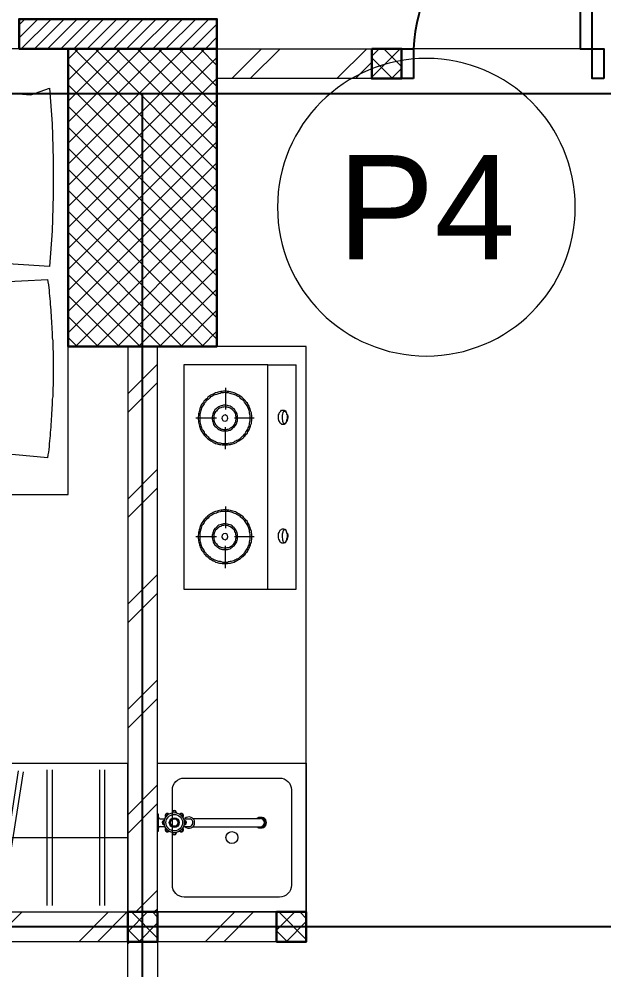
# Model space of a CAD drawing. Header units: millimetres. Extents: x -108 to 357, y -17 to 192.
# Drawn here: x 188.959 to 190.924, y 10.651 to 13.846 of the extents above; entities that cross this region are included whole.
import ezdxf
from ezdxf.enums import TextEntityAlignment as Align

# ---------------------------------------------------------------- set-up
doc = ezdxf.new("R2010")
doc.units = ezdxf.units.MM
for name, color, linetype, lineweight in [('ars', 11, 'Continuous', 0), ('KOL', 1, 'Continuous', 30), ('KOLOM', 4, 'Continuous', 9), ('lan', 7, 'Continuous', 15), ('NOT', 7, 'Continuous', 20), ('SANITAIR', 15, 'Continuous', 9), ('tem', 5, 'Continuous', 20)]:
    doc.layers.add(name, color=color, linetype=linetype, lineweight=lineweight)
doc.layers.add('as', color=1, linetype='Continuous', plot=False)
doc.layers.add('Kusen', color=30, linetype='Continuous')
doc.styles.add('S', font='simplex', dxfattribs={"width": 0.75})
doc.styles.get("Standard").update_dxf_attribs({"font": 'arial.ttf'})

# ---------------------------------------------------------------- blocks, each defined once
blk = doc.blocks.new('k2')
at = {"layer": 'ars'}
h = blk.add_hatch(dxfattribs=at)
h.set_pattern_fill('_USER', color=256, scale=0.05, angle=45, double=1, pattern_type=0)
h.set_pattern_definition([(45, (0, -5), (-0.03535534, 0.03535534), []), (135, (0, -5), (-0.03535534, -0.03535534), [])])
h.paths.add_polyline_path([(-0.25, -0.5), (0.25, -0.5), (0.25, 0.5), (-0.25, 0.5)])
at = {"layer": 'KOL'}
blk.add_lwpolyline([(-0.25, -0.5), (0.25, -0.5), (0.25, 0.5), (-0.25, 0.5)], close=True, dxfattribs=at)
blk = doc.blocks.new('BED1')
at = {"color": 0, "linetype": 'Continuous'}
for points in [[(1.9976, 0), (1.9976, 1.4976), (0, 1.4976), (0, 0), (1.9976, 0)], [(1.5484, 1.0993), (1.1489, 1.0993), (1.1489, 1.4976), (1.5484, 1.0993)], [(1.9346, 1.3656), (1.9443, 1.2458), (1.9467, 1.1259), (1.9467, 1.0061), (1.9443, 0.8862), (1.9346, 0.7663), (1.707, 0.7809), (1.586, 0.7663), (1.6017, 1.1404), (1.586, 1.3656), (1.8717, 1.3426), (1.9346, 1.3656)], [(1.4492, 1.0993), (1.4492, 0)], [(1.5484, 1.0993), (1.5484, 0)], [(1.9298, 0.1235), (1.7724, 0.138), (1.5799, 0.1235), (1.5981, 0.2833), (1.5799, 0.7228), (1.6634, 0.7094), (1.9298, 0.7228)], [(1.9298, 0.1235), (1.931, 0.1332), (1.9322, 0.1429), (1.9334, 0.1513), (1.9346, 0.161), (1.9346, 0.1707), (1.9358, 0.1804), (1.937, 0.1889), (1.9383, 0.1985), (1.9383, 0.2082), (1.9395, 0.2179), (1.9407, 0.2264), (1.9407, 0.2361), (1.9419, 0.2458), (1.9419, 0.2542), (1.9431, 0.2639), (1.9431, 0.2736), (1.9443, 0.2833), (1.9443, 0.2918), (1.9455, 0.3015), (1.9455, 0.3111), (1.9455, 0.3208), (1.9467, 0.3293), (1.9467, 0.339), (1.9467, 0.3487), (1.9467, 0.3584), (1.9479, 0.3668), (1.9479, 0.3765), (1.9479, 0.3862), (1.9479, 0.3959), (1.9479, 0.4044), (1.9479, 0.414), (1.9479, 0.4237), (1.9479, 0.4334), (1.9479, 0.4419), (1.9479, 0.4516), (1.9479, 0.4613), (1.9479, 0.4709), (1.9479, 0.4794), (1.9467, 0.4891), (1.9467, 0.4988), (1.9467, 0.5085), (1.9467, 0.5169), (1.9455, 0.5266), (1.9455, 0.5363), (1.9455, 0.546), (1.9443, 0.5545), (1.9443, 0.5642), (1.9431, 0.5738), (1.9431, 0.5835), (1.9419, 0.592), (1.9419, 0.6017), (1.9407, 0.6114), (1.9407, 0.6199), (1.9395, 0.6295), (1.9383, 0.6392), (1.9383, 0.6489), (1.937, 0.6574), (1.9358, 0.6671), (1.9346, 0.6768), (1.9346, 0.6864), (1.9334, 0.6949), (1.9322, 0.7046), (1.931, 0.7143), (1.9298, 0.7228)]]:
    blk.add_lwpolyline(points, dxfattribs=at)
blk = doc.blocks.new('LEMARI1')
for points in [[(0.6998, 0.4988), (-0.6998, 0.4988)], [(-0.6998, 0), (0.6998, 0), (0.6998, 0.4988), (-0.6998, 0.4988), (-0.6998, 0)], [(-0.5387, 0.4758), (-0.4855, 0.023)], [(-0.4685, 0.0254), (-0.5206, 0.477)], [(-0.3002, 0.4746), (-0.3705, 0.0242)], [(-0.3523, 0.0218), (-0.2821, 0.4709)], [(-0.2034, 0.477), (-0.2034, 0.0218)], [(-0.1852, 0.0218), (-0.1852, 0.477)], [(-0.0678, 0.477), (-0.0678, 0.0218)], [(-0.0496, 0.0218), (-0.0496, 0.477)], [(0.1755, 0.4722), (0.0436, 0.0363)], [(0.0605, 0.0315), (0.1937, 0.4673)], [(0.3317, 0.4746), (0.2627, 0.0242)], [(0.2797, 0.0218), (0.3499, 0.4709)], [(0.4286, 0.477), (0.4286, 0.0218)], [(0.4467, 0.0218), (0.4467, 0.477)], [(0.6053, 0.477), (0.6053, 0.0218)], [(0.6235, 0.0218), (0.6235, 0.477)], [(0.6998, 0.2494), (-0.5993, 0.2494)]]:
    blk.add_lwpolyline(points)
blk = doc.blocks.new('K 10.10')
at = {"layer": 'ars'}
h = blk.add_hatch(dxfattribs=at)
h.set_pattern_fill('_USER', color=256, scale=0.05, angle=45, double=1, pattern_type=0)
h.set_pattern_definition([(45, (0, 0), (-0.035355339, 0.035355339), []), (135, (0, 0), (-0.035355339, -0.035355339), [])])
h.paths.add_polyline_path([(1560.5383, 1380.4069), (1560.6383, 1380.4069), (1560.6383, 1380.5069), (1560.5383, 1380.5069)])
at = {"layer": 'KOL'}
blk.add_lwpolyline([(1560.5383, 1380.4069), (1560.6383, 1380.4069), (1560.6383, 1380.5069), (1560.5383, 1380.5069)], close=True, dxfattribs=at)
blk = doc.blocks.new('typikal-1a')
at = {"layer": 'as'}
blk.add_line((0, 2.8), (6.2, 2.8), dxfattribs=at)
at = {"layer": 'tem'}
for points in [[(0.05, 2.85), (-0.05, 2.85), (-0.05, 5.45), (0.05, 5.45)], [(1.57, 2.75), (0.05, 2.75), (0.05, 2.85), (1.57, 2.85)], [(0.05, 2.75), (-0.05, 2.75), (-0.05, 0.85), (0.05, 0.85)]]:
    blk.add_lwpolyline(points, close=True, dxfattribs=at)
at = {"layer": 'ars', "rotation": 180}
for name, p in [('LEMARI1', (0.7498, 2.75)), ('BED1', (2.2476, 1.3476))]:
    blk.add_blockref(name, p, dxfattribs=at)
at = {"layer": 'KOLOM', "extrusion": (0, 0, -1), "zscale": -1}
blk.add_blockref('K 10.10', (-1560.5883, -1377.6569), dxfattribs=at)
blk = doc.blocks.new('P.60')
at = {"layer": 'Kusen'}
for points in [[(1472.8348, 997.5354), (1472.8748, 997.5354), (1472.8748, 997.4354), (1472.8348, 997.4354)], [(1473.4748, 997.5354), (1473.5148, 997.5354), (1473.5148, 997.4354), (1473.4748, 997.4354)], [(1472.8748, 996.8854), (1472.9148, 996.8854), (1472.9148, 997.4354), (1472.8748, 997.4354)]]:
    blk.add_lwpolyline(points, close=True, dxfattribs=at)
blk.add_arc((1472.8948, 997.4658), 0.5808, 268.0266, 356.9943, dxfattribs=at)
blk = doc.blocks.new('KRAN DPR ATAS')
for p, q in [((-0.0289, 0), (0.0289, 0)), ((-0.0289, 0), (-0.0289, -0.0021)), ((0.0289, 0), (0.0289, -0.0021)), ((-0.0275, -0.0035), (0.0275, -0.0035)), ((-0.0127, -0.0092), (-0.0127, -0.0252)), ((0.0127, -0.0092), (0.0127, -0.0252)), ((-0.0127, -0.0877), (-0.0127, -0.1101)), ((0.0127, -0.0877), (0.0127, -0.1101)), ((-0.014, -0.1188), (-0.014, -0.3457)), ((0.014, -0.1188), (0.014, -0.3457))]:
    blk.add_line(p, q)
for radius in [0.0338, 0.0279, 0.0166, 0.0138, 0.0123]:
    blk.add_circle((0, -0.0564), radius)
for centre, radius, start, end in [((-0.0239, -0.0326), 0.00706, 39.002, 230.998), ((-0.0222, -0.0342), 0.00706, 58.1189, 211.8811), ((-0.0275, -0.0021), 0.00141, 180, 270), ((-0.0183, -0.0092), 0.00564, 0, 90), ((-0.0009, -0.0214), 0.00884, 254.902, 254.902), ((0, -0.0227), 0.00706, 354.002, 185.998), ((0, -0.025), 0.00706, 13.1189, 166.8811), ((0.0183, -0.0092), 0.00564, 90, 180), ((0.0239, -0.0326), 0.00706, 309.002, 140.998), ((0.0222, -0.0342), 0.00706, 328.1189, 121.8811), ((0.0275, -0.0021), 0.00141, 270, 0), ((-0.0338, -0.0564), 0.00706, 84.002, 275.998), ((-0.0315, -0.0564), 0.00706, 103.1189, 256.8811), ((0.0338, -0.0564), 0.00706, 264.002, 95.998), ((0.0315, -0.0564), 0.00706, 283.1189, 76.8811), ((-0.0239, -0.0803), 0.00706, 129.002, 320.998), ((-0.0222, -0.0787), 0.00706, 148.1189, 301.8811), ((0, -0.1058), 0.0191, 134.711, 45.289), ((0, -0.0902), 0.00706, 174.002, 5.998), ((0, -0.0879), 0.00706, 193.1189, 346.8811), ((0.0239, -0.0803), 0.00706, 219.002, 50.998), ((0.0222, -0.0787), 0.00706, 238.1189, 31.8811), ((0, -0.1058), 0.0134, 198.6717, 270), ((0, -0.1058), 0.0134, 270, 341.3283), ((0, -0.3457), 0.0178, 141.8277, 38.1723), ((0, -0.3484), 0.0178, 175.6641, 4.3359), ((0, -0.3457), 0.014, 180, 0)]:
    blk.add_arc(centre, radius, start, end)
blk = doc.blocks.new('KOMPOR')
for points in [[(0, 0.3765), (0, -0.3765)], [(0.0944, 0.3765), (0, 0.3765)], [(0.3765, 0.3765), (0.0944, 0.3765)], [(0.0944, 0.3765), (0.0944, -0.3765)], [(0.3765, -0.3765), (0.3765, 0.3765)], [(0.2385, 0.2906), (0.2337, 0.2906), (0.23, 0.2906), (0.2252, 0.2893), (0.2203, 0.2893), (0.2167, 0.2881), (0.2119, 0.2869), (0.2082, 0.2857), (0.2034, 0.2833), (0.1998, 0.2821), (0.1961, 0.2797), (0.1925, 0.2772), (0.1889, 0.276), (0.1852, 0.2724), (0.1816, 0.27), (0.178, 0.2676), (0.1755, 0.2639), (0.1719, 0.2615), (0.1695, 0.2579), (0.1671, 0.2542), (0.1634, 0.2506), (0.1622, 0.247), (0.1598, 0.2433), (0.1574, 0.2397), (0.1562, 0.2361), (0.1538, 0.2312), (0.1525, 0.2276), (0.1513, 0.2228), (0.1501, 0.2191), (0.1501, 0.2143), (0.1489, 0.2094), (0.1489, 0.2058), (0.1489, 0.201), (0.1489, 0.1961), (0.1489, 0.1913), (0.1501, 0.1864), (0.1501, 0.1828), (0.1513, 0.178), (0.1525, 0.1743), (0.1538, 0.1695), (0.1562, 0.1659), (0.1574, 0.161), (0.1598, 0.1574), (0.1622, 0.1538), (0.1634, 0.1501), (0.1671, 0.1465), (0.1695, 0.1429), (0.1719, 0.1404), (0.1755, 0.1368), (0.178, 0.1344), (0.1816, 0.1308), (0.1852, 0.1283), (0.1889, 0.1259), (0.1925, 0.1235), (0.1961, 0.1211), (0.1998, 0.1199), (0.2034, 0.1174), (0.2082, 0.1162), (0.2119, 0.115), (0.2167, 0.1138), (0.2203, 0.1126), (0.2252, 0.1114), (0.23, 0.1114), (0.2337, 0.1102), (0.2385, 0.1102), (0.2433, 0.1102), (0.2482, 0.1114), (0.253, 0.1114), (0.2567, 0.1126), (0.2615, 0.1138), (0.2651, 0.115), (0.27, 0.1162), (0.2736, 0.1174), (0.2785, 0.1199), (0.2821, 0.1211), (0.2857, 0.1235), (0.2893, 0.1259), (0.293, 0.1283), (0.2966, 0.1308), (0.299, 0.1344), (0.3027, 0.1368), (0.3051, 0.1404), (0.3087, 0.1429), (0.3111, 0.1465), (0.3136, 0.1501), (0.316, 0.1538), (0.3184, 0.1574), (0.3196, 0.161), (0.322, 0.1659), (0.3232, 0.1695), (0.3245, 0.1743), (0.3257, 0.178), (0.3269, 0.1828), (0.3281, 0.1864), (0.3281, 0.1913), (0.3293, 0.1961), (0.3293, 0.201), (0.3293, 0.2058), (0.3281, 0.2094), (0.3281, 0.2143), (0.3269, 0.2191), (0.3257, 0.2228), (0.3245, 0.2276), (0.3232, 0.2312), (0.322, 0.2361), (0.3196, 0.2397), (0.3184, 0.2433), (0.316, 0.247), (0.3136, 0.2506), (0.3111, 0.2542), (0.3087, 0.2579), (0.3051, 0.2615), (0.3027, 0.2639), (0.299, 0.2676), (0.2966, 0.27), (0.293, 0.2724), (0.2893, 0.276), (0.2857, 0.2772), (0.2821, 0.2797), (0.2785, 0.2821), (0.2736, 0.2833), (0.27, 0.2857), (0.2651, 0.2869), (0.2615, 0.2881), (0.2567, 0.2893), (0.253, 0.2893), (0.2482, 0.2906), (0.2433, 0.2906), (0.2385, 0.2906)], [(0.2373, 0.3063), (0.2373, 0.2312)], [(0.2385, 0.2857), (0.2349, 0.2857), (0.23, 0.2857), (0.2264, 0.2845), (0.2215, 0.2833), (0.2179, 0.2833), (0.2131, 0.2821), (0.2094, 0.2809), (0.2058, 0.2785), (0.2022, 0.2772), (0.1985, 0.2748), (0.1949, 0.2736), (0.1913, 0.2712), (0.1877, 0.2688), (0.1852, 0.2663), (0.1816, 0.2639), (0.1792, 0.2603), (0.1755, 0.2579), (0.1731, 0.2542), (0.1707, 0.2518), (0.1683, 0.2482), (0.1659, 0.2446), (0.1646, 0.2409), (0.1622, 0.2373), (0.161, 0.2337), (0.1586, 0.23), (0.1574, 0.2264), (0.1562, 0.2215), (0.1562, 0.2179), (0.155, 0.2131), (0.1538, 0.2094), (0.1538, 0.2046), (0.1538, 0.201), (0.1538, 0.1961), (0.1538, 0.1925), (0.155, 0.1877), (0.1562, 0.184), (0.1562, 0.1792), (0.1574, 0.1755), (0.1586, 0.1719), (0.161, 0.1671), (0.1622, 0.1634), (0.1646, 0.1598), (0.1659, 0.1562), (0.1683, 0.1525), (0.1707, 0.1501), (0.1731, 0.1465), (0.1755, 0.1441), (0.1792, 0.1404), (0.1816, 0.138), (0.1852, 0.1356), (0.1877, 0.132), (0.1913, 0.1308), (0.1949, 0.1283), (0.1985, 0.1259), (0.2022, 0.1235), (0.2058, 0.1223), (0.2094, 0.1211), (0.2131, 0.1199), (0.2179, 0.1186), (0.2215, 0.1174), (0.2264, 0.1162), (0.23, 0.1162), (0.2349, 0.1162), (0.2385, 0.1162), (0.2433, 0.1162), (0.247, 0.1162), (0.2518, 0.1162), (0.2554, 0.1174), (0.2603, 0.1186), (0.2639, 0.1199), (0.2676, 0.1211), (0.2724, 0.1223), (0.276, 0.1235), (0.2797, 0.1259), (0.2833, 0.1283), (0.2869, 0.1308), (0.2893, 0.132), (0.293, 0.1356), (0.2954, 0.138), (0.299, 0.1404), (0.3015, 0.1441), (0.3039, 0.1465), (0.3075, 0.1501), (0.3087, 0.1525), (0.3111, 0.1562), (0.3136, 0.1598), (0.316, 0.1634), (0.3172, 0.1671), (0.3184, 0.1719), (0.3196, 0.1755), (0.3208, 0.1792), (0.322, 0.184), (0.3232, 0.1877), (0.3232, 0.1925), (0.3232, 0.1961), (0.3232, 0.201), (0.3232, 0.2046), (0.3232, 0.2094), (0.3232, 0.2131), (0.322, 0.2179), (0.3208, 0.2215), (0.3196, 0.2264), (0.3184, 0.23), (0.3172, 0.2337), (0.316, 0.2373), (0.3136, 0.2409), (0.3111, 0.2446), (0.3087, 0.2482), (0.3075, 0.2518), (0.3039, 0.2542), (0.3015, 0.2579), (0.299, 0.2603), (0.2954, 0.2639), (0.293, 0.2663), (0.2893, 0.2688), (0.2869, 0.2712), (0.2833, 0.2736), (0.2797, 0.2748), (0.276, 0.2772), (0.2724, 0.2785), (0.2676, 0.2809), (0.2639, 0.2821), (0.2603, 0.2833), (0.2554, 0.2833), (0.2518, 0.2845), (0.247, 0.2857), (0.2433, 0.2857), (0.2385, 0.2857)], [(0.2385, 0.2433), (0.2349, 0.2433), (0.23, 0.2433), (0.2264, 0.2421), (0.2215, 0.2409), (0.2179, 0.2385), (0.2143, 0.2361), (0.2119, 0.2337), (0.2082, 0.2312), (0.2058, 0.2276), (0.2034, 0.2252), (0.201, 0.2215), (0.1985, 0.2179), (0.1973, 0.2131), (0.1961, 0.2094), (0.1961, 0.2046), (0.1961, 0.201), (0.1961, 0.1961), (0.1961, 0.1925), (0.1973, 0.1877), (0.1985, 0.184), (0.201, 0.1804), (0.2034, 0.1768), (0.2058, 0.1731), (0.2082, 0.1707), (0.2119, 0.1671), (0.2143, 0.1646), (0.2179, 0.1622), (0.2215, 0.161), (0.2264, 0.1598), (0.23, 0.1586), (0.2349, 0.1574), (0.2385, 0.1574), (0.2433, 0.1574), (0.247, 0.1586), (0.2518, 0.1598), (0.2554, 0.161), (0.2591, 0.1622), (0.2627, 0.1646), (0.2663, 0.1671), (0.2688, 0.1707), (0.2724, 0.1731), (0.2748, 0.1768), (0.2772, 0.1804), (0.2785, 0.184), (0.2797, 0.1877), (0.2809, 0.1925), (0.2821, 0.1961), (0.2821, 0.201), (0.2821, 0.2046), (0.2809, 0.2094), (0.2797, 0.2131), (0.2785, 0.2179), (0.2772, 0.2215), (0.2748, 0.2252), (0.2724, 0.2276), (0.2688, 0.2312), (0.2663, 0.2337), (0.2627, 0.2361), (0.2591, 0.2385), (0.2554, 0.2409), (0.2518, 0.2421), (0.247, 0.2433), (0.2433, 0.2433), (0.2385, 0.2433)], [(0.2385, 0.2385), (0.2349, 0.2385), (0.2312, 0.2373), (0.2276, 0.2373), (0.224, 0.2361), (0.2203, 0.2337), (0.2179, 0.2324), (0.2143, 0.23), (0.2119, 0.2276), (0.2094, 0.2252), (0.207, 0.2215), (0.2058, 0.2191), (0.2034, 0.2155), (0.2022, 0.2119), (0.2022, 0.2082), (0.201, 0.2046), (0.201, 0.201), (0.201, 0.1973), (0.2022, 0.1925), (0.2022, 0.1889), (0.2034, 0.1864), (0.2058, 0.1828), (0.207, 0.1792), (0.2094, 0.1768), (0.2119, 0.1743), (0.2143, 0.1719), (0.2179, 0.1695), (0.2203, 0.1671), (0.224, 0.1659), (0.2276, 0.1646), (0.2312, 0.1634), (0.2349, 0.1634), (0.2385, 0.1622), (0.2421, 0.1634), (0.247, 0.1634), (0.2506, 0.1646), (0.253, 0.1659), (0.2567, 0.1671), (0.2603, 0.1695), (0.2627, 0.1719), (0.2651, 0.1743), (0.2676, 0.1768), (0.27, 0.1792), (0.2724, 0.1828), (0.2736, 0.1864), (0.2748, 0.1889), (0.276, 0.1925), (0.276, 0.1973), (0.2772, 0.201), (0.276, 0.2046), (0.276, 0.2082), (0.2748, 0.2119), (0.2736, 0.2155), (0.2724, 0.2191), (0.27, 0.2215), (0.2676, 0.2252), (0.2651, 0.2276), (0.2627, 0.23), (0.2603, 0.2324), (0.2567, 0.2337), (0.253, 0.2361), (0.2506, 0.2373), (0.247, 0.2373), (0.2421, 0.2385), (0.2385, 0.2385)], [(0.0436, 0.2228), (0.0472, 0.2228), (0.0496, 0.2215), (0.0533, 0.2191), (0.0545, 0.2155), (0.0557, 0.2119), (0.0581, 0.2094), (0.0593, 0.2046), (0.0593, 0.1998), (0.0593, 0.1949), (0.0593, 0.1901), (0.0569, 0.1864), (0.0557, 0.1828), (0.0533, 0.1792), (0.0508, 0.178), (0.0484, 0.1755), (0.046, 0.1743), (0.0424, 0.1743), (0.04, 0.1755), (0.0375, 0.178), (0.0339, 0.1792), (0.0327, 0.1828), (0.0315, 0.1864), (0.0291, 0.1901), (0.0278, 0.1949), (0.0278, 0.1998), (0.0291, 0.2046), (0.0303, 0.2094), (0.0315, 0.2119), (0.0339, 0.2155), (0.0351, 0.2191), (0.0375, 0.2215), (0.0412, 0.2228), (0.0436, 0.2228)], [(0.0375, 0.2215), (0.04, 0.2215), (0.04, 0.2203), (0.0424, 0.2179), (0.0436, 0.2155), (0.0448, 0.2119), (0.0448, 0.2082), (0.046, 0.2034), (0.046, 0.1998), (0.046, 0.1961), (0.046, 0.1913), (0.0448, 0.1877), (0.0436, 0.184), (0.0436, 0.1816), (0.0412, 0.178), (0.04, 0.1768), (0.0387, 0.1755), (0.0375, 0.1755), (0.0351, 0.1768), (0.0339, 0.178), (0.0327, 0.1816), (0.0315, 0.184), (0.0315, 0.1877), (0.0303, 0.1913), (0.0303, 0.1961), (0.0303, 0.1998), (0.0303, 0.2034), (0.0315, 0.2082), (0.0315, 0.2119), (0.0327, 0.2155), (0.0339, 0.2179), (0.0351, 0.2203), (0.0363, 0.2215), (0.0375, 0.2215)], [(0.1404, 0.201), (0.207, 0.201)], [(0.2385, 0.2107), (0.2349, 0.2094), (0.2312, 0.2082), (0.23, 0.2046), (0.2288, 0.201), (0.23, 0.1961), (0.2312, 0.1937), (0.2349, 0.1913), (0.2385, 0.1901), (0.2433, 0.1913), (0.2458, 0.1937), (0.2482, 0.1961), (0.2494, 0.201), (0.2482, 0.2046), (0.2458, 0.2082), (0.2433, 0.2094), (0.2385, 0.2107)], [(0.3366, 0.1998), (0.2676, 0.1998)], [(0.2373, 0.0993), (0.2373, 0.1719)], [(0.2373, -0.0932), (0.2373, -0.1671)], [(0.2385, -0.1077), (0.2337, -0.1077), (0.23, -0.1077), (0.2252, -0.109), (0.2203, -0.109), (0.2167, -0.1102), (0.2119, -0.1114), (0.2082, -0.1126), (0.2034, -0.115), (0.1998, -0.1162), (0.1961, -0.1186), (0.1925, -0.1211), (0.1889, -0.1235), (0.1852, -0.1259), (0.1816, -0.1283), (0.178, -0.1308), (0.1755, -0.1344), (0.1719, -0.1368), (0.1695, -0.1404), (0.1671, -0.1441), (0.1634, -0.1477), (0.1622, -0.1513), (0.1598, -0.155), (0.1574, -0.1586), (0.1562, -0.1622), (0.1538, -0.1671), (0.1525, -0.1707), (0.1513, -0.1755), (0.1501, -0.1792), (0.1501, -0.184), (0.1489, -0.1889), (0.1489, -0.1925), (0.1489, -0.1973), (0.1489, -0.2022), (0.1489, -0.207), (0.1501, -0.2119), (0.1501, -0.2155), (0.1513, -0.2203), (0.1525, -0.224), (0.1538, -0.2288), (0.1562, -0.2324), (0.1574, -0.2373), (0.1598, -0.2409), (0.1622, -0.2446), (0.1634, -0.2482), (0.1671, -0.2518), (0.1695, -0.2554), (0.1719, -0.2579), (0.1755, -0.2615), (0.178, -0.2639), (0.1816, -0.2676), (0.1852, -0.27), (0.1889, -0.2724), (0.1925, -0.2748), (0.1961, -0.2772), (0.1998, -0.2785), (0.2034, -0.2809), (0.2082, -0.2821), (0.2119, -0.2833), (0.2167, -0.2845), (0.2203, -0.2857), (0.2252, -0.2869), (0.23, -0.2869), (0.2337, -0.2881), (0.2385, -0.2881), (0.2433, -0.2881), (0.2482, -0.2869), (0.253, -0.2869), (0.2567, -0.2857), (0.2615, -0.2845), (0.2651, -0.2833), (0.27, -0.2821), (0.2736, -0.2809), (0.2785, -0.2785), (0.2821, -0.2772), (0.2857, -0.2748), (0.2893, -0.2724), (0.293, -0.27), (0.2966, -0.2676), (0.299, -0.2639), (0.3027, -0.2615), (0.3051, -0.2579), (0.3087, -0.2554), (0.3111, -0.2518), (0.3136, -0.2482), (0.316, -0.2446), (0.3184, -0.2409), (0.3196, -0.2373), (0.322, -0.2324), (0.3232, -0.2288), (0.3245, -0.224), (0.3257, -0.2203), (0.3269, -0.2155), (0.3281, -0.2119), (0.3281, -0.207), (0.3293, -0.2022), (0.3293, -0.1973), (0.3293, -0.1925), (0.3281, -0.1889), (0.3281, -0.184), (0.3269, -0.1792), (0.3257, -0.1755), (0.3245, -0.1707), (0.3232, -0.1671), (0.322, -0.1622), (0.3196, -0.1586), (0.3184, -0.155), (0.316, -0.1513), (0.3136, -0.1477), (0.3111, -0.1441), (0.3087, -0.1404), (0.3051, -0.1368), (0.3027, -0.1344), (0.299, -0.1308), (0.2966, -0.1283), (0.293, -0.1259), (0.2893, -0.1235), (0.2857, -0.1211), (0.2821, -0.1186), (0.2785, -0.1162), (0.2736, -0.115), (0.27, -0.1126), (0.2651, -0.1114), (0.2615, -0.1102), (0.2567, -0.109), (0.253, -0.109), (0.2482, -0.1077), (0.2433, -0.1077), (0.2385, -0.1077)], [(0.2385, -0.1126), (0.2349, -0.1126), (0.23, -0.1126), (0.2264, -0.1138), (0.2215, -0.115), (0.2179, -0.115), (0.2131, -0.1162), (0.2094, -0.1174), (0.2058, -0.1199), (0.2022, -0.1211), (0.1985, -0.1235), (0.1949, -0.1247), (0.1913, -0.1271), (0.1877, -0.1295), (0.1852, -0.132), (0.1816, -0.1344), (0.1792, -0.138), (0.1755, -0.1404), (0.1731, -0.1441), (0.1707, -0.1465), (0.1683, -0.1501), (0.1659, -0.1538), (0.1646, -0.1574), (0.1622, -0.161), (0.161, -0.1646), (0.1586, -0.1683), (0.1574, -0.1719), (0.1562, -0.1768), (0.1562, -0.1804), (0.155, -0.1852), (0.1538, -0.1889), (0.1538, -0.1937), (0.1538, -0.1973), (0.1538, -0.2022), (0.1538, -0.2058), (0.155, -0.2107), (0.1562, -0.2143), (0.1562, -0.2191), (0.1574, -0.2228), (0.1586, -0.2264), (0.161, -0.2312), (0.1622, -0.2349), (0.1646, -0.2385), (0.1659, -0.2421), (0.1683, -0.2458), (0.1707, -0.2482), (0.1731, -0.2518), (0.1755, -0.2554), (0.1792, -0.2579), (0.1816, -0.2603), (0.1852, -0.2627), (0.1877, -0.2663), (0.1913, -0.2688), (0.1949, -0.27), (0.1985, -0.2724), (0.2022, -0.2748), (0.2058, -0.276), (0.2094, -0.2772), (0.2131, -0.2785), (0.2179, -0.2797), (0.2215, -0.2809), (0.2264, -0.2821), (0.23, -0.2821), (0.2349, -0.2821), (0.2385, -0.2833), (0.2433, -0.2821), (0.247, -0.2821), (0.2518, -0.2821), (0.2554, -0.2809), (0.2603, -0.2797), (0.2639, -0.2785), (0.2676, -0.2772), (0.2724, -0.276), (0.276, -0.2748), (0.2797, -0.2724), (0.2833, -0.27), (0.2869, -0.2688), (0.2893, -0.2663), (0.293, -0.2627), (0.2954, -0.2603), (0.299, -0.2579), (0.3015, -0.2554), (0.3039, -0.2518), (0.3075, -0.2482), (0.3087, -0.2458), (0.3111, -0.2421), (0.3136, -0.2385), (0.316, -0.2349), (0.3172, -0.2312), (0.3184, -0.2264), (0.3196, -0.2228), (0.3208, -0.2191), (0.322, -0.2143), (0.3232, -0.2107), (0.3232, -0.2058), (0.3232, -0.2022), (0.3232, -0.1973), (0.3232, -0.1937), (0.3232, -0.1889), (0.3232, -0.1852), (0.322, -0.1804), (0.3208, -0.1768), (0.3196, -0.1719), (0.3184, -0.1683), (0.3172, -0.1646), (0.316, -0.161), (0.3136, -0.1574), (0.3111, -0.1538), (0.3087, -0.1501), (0.3075, -0.1465), (0.3039, -0.1441), (0.3015, -0.1404), (0.299, -0.138), (0.2954, -0.1344), (0.293, -0.132), (0.2893, -0.1295), (0.2869, -0.1271), (0.2833, -0.1247), (0.2797, -0.1235), (0.276, -0.1211), (0.2724, -0.1199), (0.2676, -0.1174), (0.2639, -0.1162), (0.2603, -0.115), (0.2554, -0.115), (0.2518, -0.1138), (0.247, -0.1126), (0.2433, -0.1126), (0.2385, -0.1126)], [(0.2385, -0.155), (0.2349, -0.155), (0.23, -0.155), (0.2264, -0.1562), (0.2215, -0.1574), (0.2179, -0.1598), (0.2143, -0.1622), (0.2119, -0.1646), (0.2082, -0.1671), (0.2058, -0.1707), (0.2034, -0.1731), (0.201, -0.1768), (0.1985, -0.1804), (0.1973, -0.1852), (0.1961, -0.1889), (0.1961, -0.1937), (0.1961, -0.1973), (0.1961, -0.2022), (0.1961, -0.207), (0.1973, -0.2107), (0.1985, -0.2143), (0.201, -0.2179), (0.2034, -0.2215), (0.2058, -0.2252), (0.2082, -0.2288), (0.2119, -0.2312), (0.2143, -0.2337), (0.2179, -0.2361), (0.2215, -0.2373), (0.2264, -0.2385), (0.23, -0.2397), (0.2349, -0.2409), (0.2385, -0.2409), (0.2433, -0.2409), (0.247, -0.2397), (0.2518, -0.2385), (0.2554, -0.2373), (0.2591, -0.2361), (0.2627, -0.2337), (0.2663, -0.2312), (0.2688, -0.2288), (0.2724, -0.2252), (0.2748, -0.2215), (0.2772, -0.2179), (0.2785, -0.2143), (0.2797, -0.2107), (0.2809, -0.207), (0.2821, -0.2022), (0.2821, -0.1973), (0.2821, -0.1937), (0.2809, -0.1889), (0.2797, -0.1852), (0.2785, -0.1804), (0.2772, -0.1768), (0.2748, -0.1731), (0.2724, -0.1707), (0.2688, -0.1671), (0.2663, -0.1646), (0.2627, -0.1622), (0.2591, -0.1598), (0.2554, -0.1574), (0.2518, -0.1562), (0.247, -0.155), (0.2433, -0.155), (0.2385, -0.155)], [(0.0436, -0.1768), (0.0472, -0.1768), (0.0496, -0.178), (0.0533, -0.1804), (0.0545, -0.1828), (0.0557, -0.1864), (0.0581, -0.1901), (0.0593, -0.1949), (0.0593, -0.1985), (0.0593, -0.2034), (0.0593, -0.2082), (0.0569, -0.2119), (0.0557, -0.2167), (0.0533, -0.2191), (0.0508, -0.2215), (0.0484, -0.224), (0.046, -0.224), (0.0424, -0.224), (0.04, -0.224), (0.0375, -0.2215), (0.0339, -0.2191), (0.0327, -0.2167), (0.0315, -0.2119), (0.0291, -0.2082), (0.0278, -0.2034), (0.0278, -0.1985), (0.0291, -0.1949), (0.0303, -0.1901), (0.0315, -0.1864), (0.0339, -0.1828), (0.0351, -0.1804), (0.0375, -0.178), (0.0412, -0.1768), (0.0436, -0.1768)], [(0.0375, -0.1768), (0.04, -0.178), (0.04, -0.1792), (0.0424, -0.1804), (0.0436, -0.1828), (0.0448, -0.1864), (0.0448, -0.1901), (0.046, -0.1949), (0.046, -0.1985), (0.046, -0.2034), (0.046, -0.2082), (0.0448, -0.2107), (0.0436, -0.2155), (0.0436, -0.2179), (0.0412, -0.2203), (0.04, -0.2228), (0.0387, -0.2228), (0.0375, -0.2228), (0.0351, -0.2228), (0.0339, -0.2203), (0.0327, -0.2179), (0.0315, -0.2155), (0.0315, -0.2107), (0.0303, -0.2082), (0.0303, -0.2034), (0.0303, -0.1985), (0.0303, -0.1949), (0.0315, -0.1901), (0.0315, -0.1864), (0.0327, -0.1828), (0.0339, -0.1804), (0.0351, -0.1792), (0.0363, -0.178), (0.0375, -0.1768)], [(0.2385, -0.1598), (0.2349, -0.1598), (0.2312, -0.161), (0.2276, -0.161), (0.224, -0.1622), (0.2203, -0.1646), (0.2179, -0.1659), (0.2143, -0.1683), (0.2119, -0.1707), (0.2094, -0.1731), (0.207, -0.1768), (0.2058, -0.1792), (0.2034, -0.1828), (0.2022, -0.1864), (0.2022, -0.1901), (0.201, -0.1937), (0.201, -0.1973), (0.201, -0.2022), (0.2022, -0.2058), (0.2022, -0.2094), (0.2034, -0.2131), (0.2058, -0.2155), (0.207, -0.2191), (0.2094, -0.2215), (0.2119, -0.224), (0.2143, -0.2264), (0.2179, -0.2288), (0.2203, -0.2312), (0.224, -0.2324), (0.2276, -0.2337), (0.2312, -0.2349), (0.2349, -0.2349), (0.2385, -0.2361), (0.2421, -0.2349), (0.247, -0.2349), (0.2506, -0.2337), (0.253, -0.2324), (0.2567, -0.2312), (0.2603, -0.2288), (0.2627, -0.2264), (0.2651, -0.224), (0.2676, -0.2215), (0.27, -0.2191), (0.2724, -0.2155), (0.2736, -0.2131), (0.2748, -0.2094), (0.276, -0.2058), (0.276, -0.2022), (0.2772, -0.1973), (0.276, -0.1937), (0.276, -0.1901), (0.2748, -0.1864), (0.2736, -0.1828), (0.2724, -0.1792), (0.27, -0.1768), (0.2676, -0.1731), (0.2651, -0.1707), (0.2627, -0.1683), (0.2603, -0.1659), (0.2567, -0.1646), (0.253, -0.1622), (0.2506, -0.161), (0.247, -0.161), (0.2421, -0.1598), (0.2385, -0.1598)], [(0.2385, -0.1877), (0.2349, -0.1889), (0.2312, -0.1901), (0.23, -0.1937), (0.2288, -0.1973), (0.23, -0.2022), (0.2312, -0.2046), (0.2349, -0.207), (0.2385, -0.2082), (0.2433, -0.207), (0.2458, -0.2046), (0.2482, -0.2022), (0.2494, -0.1973), (0.2482, -0.1937), (0.2458, -0.1901), (0.2433, -0.1889), (0.2385, -0.1877)], [(0.1404, -0.1973), (0.207, -0.1973)], [(0.3366, -0.1985), (0.2676, -0.1985)], [(0.2373, -0.299), (0.2373, -0.2264)], [(0.0944, -0.3765), (0, -0.3765)], [(0.0944, -0.3765), (0.3765, -0.3765)]]:
    blk.add_lwpolyline(points)
blk = doc.blocks.new('A-2')
at = {"layer": 'ars'}
h = blk.add_hatch(dxfattribs=at)
h.set_pattern_fill('ANSI31', color=256, scale=0.25, angle=180, style=0)
h.set_pattern_definition([(45, (520.930883, -325.731844), (-0.0220970869, 0.0220970869), [])])
h.paths.add_polyline_path([(31.6172, 14.3677), (30.9522, 14.3677), (30.9522, 14.4677), (31.6172, 14.4677)])
h = blk.add_hatch(dxfattribs=at)
h.set_pattern_fill('TEMBOK', color=256, scale=0.25)
h.set_pattern_definition([(45, (73.07994, 10.5431), (-0.1767767, 0.1767767), []), (45, (73.14244, 10.5431), (-0.1767767, 0.1767767), [])])
h.paths.add_polyline_path([(32.1372, 14.3677), (31.6172, 14.3677), (31.6172, 14.2677), (32.1372, 14.2677)])
h = blk.add_hatch(dxfattribs=at)
h.set_pattern_fill('TEMBOK', color=256, scale=0.25)
h.set_pattern_definition([(45, (3.79994, -0.7569), (-0.1767767, 0.1767767), []), (45, (3.86244, -0.7569), (-0.1767767, 0.1767767), [])])
h.paths.add_polyline_path([(31.3172, 11.4677), (31.4172, 11.4677), (31.4172, 13.3677), (31.3172, 13.3677)])
h = blk.add_hatch(dxfattribs=at)
h.set_pattern_fill('TEMBOK', color=256, scale=0.25)
h.set_pattern_definition([(45, (43.49994, 0.1431), (-0.1767767, 0.1767767), []), (45, (43.56244, 0.1431), (-0.1767767, 0.1767767), [])])
h.paths.add_polyline_path([(31.3172, 11.3677), (29.7972, 11.3677), (29.7972, 11.4677), (31.3172, 11.4677)])
h = blk.add_hatch(dxfattribs=at)
h.set_pattern_fill('TEMBOK', color=256, scale=0.25)
h.set_pattern_definition([(45, (4.67994, 0.1431), (-0.1767767, 0.1767767), []), (45, (4.74244, 0.1431), (-0.1767767, 0.1767767), [])])
h.paths.add_polyline_path([(31.8172, 11.3677), (31.4172, 11.3677), (31.4172, 11.4677), (31.8172, 11.4677)])
h = blk.add_hatch(dxfattribs=at)
h.set_pattern_fill('TEMBOK', color=256, scale=0.25)
h.set_pattern_definition([(45, (3.79994, -3.9569), (-0.1767767, 0.1767767), []), (45, (3.86244, -3.9569), (-0.1767767, 0.1767767), [])])
h.paths.add_polyline_path([(31.3172, 10.2677), (31.4172, 10.2677), (31.4172, 11.3677), (31.3172, 11.3677)])
at = {"layer": 'as'}
for p, q in [((-36.8328, 14.2177), (37.5672, 14.2177)), ((31.3672, 1.1177), (31.3672, 14.2177)), ((37.5672, 11.4177), (31.3672, 11.4177))]:
    blk.add_line(p, q, dxfattribs=at)
at = {"layer": 'KOL'}
blk.add_lwpolyline([(31.6172, 14.3677), (30.9522, 14.3677), (30.9522, 14.4677), (31.6172, 14.4677)], close=True, dxfattribs=at)
at = {"layer": 'lan'}
blk.add_line((32.8372, 14.3677), (32.2772, 14.3677), dxfattribs=at)
at = {"layer": 'SANITAIR'}
blk.add_lwpolyline([(31.9172, 11.4677), (31.4172, 11.4677), (31.4172, 11.9677), (31.9172, 11.9677)], close=True, dxfattribs=at)
blk.add_lwpolyline([(31.5072, 11.9178), (31.8272, 11.9178, -0.414214), (31.8672, 11.8778), (31.8672, 11.5578, -0.414214), (31.8272, 11.5178), (31.5072, 11.5178, -0.414214), (31.4672, 11.5578), (31.4672, 11.8778, -0.414214)], format="xyb", close=True, dxfattribs=at)
blk.add_circle((31.6672, 11.7178), 0.02, dxfattribs=at)
at = {"layer": 'tem'}
for p, q in [((31.9172, 13.3677), (31.6172, 13.3677)), ((31.9172, 11.4677), (31.9172, 13.3677))]:
    blk.add_line(p, q, dxfattribs=at)
for points in [[(32.1372, 14.2677), (31.6172, 14.2677), (31.6172, 14.3677), (32.1372, 14.3677)], [(31.4172, 11.4677), (31.8172, 11.4677), (31.8172, 11.3677), (31.4172, 11.3677)]]:
    blk.add_lwpolyline(points, close=True, dxfattribs=at)
at = {"layer": 'KOL'}
blk.add_blockref('k2', (31.3672, 13.8677), dxfattribs=at)
at = {"layer": 'KOLOM', "extrusion": (0, 0, -1), "zscale": -1, "rotation": 180}
for p in [(1528.4012, 1394.7746), (1528.7212, 1391.8746)]:
    blk.add_blockref('K 10.10', p, dxfattribs=at)
at = {"layer": 'Kusen', "rotation": 180}
blk.add_blockref('P.60', (1505.7519, 1011.8031), dxfattribs=at)
at = {"layer": 'lan', "rotation": 180}
blk.add_blockref('typikal-1a', (31.3672, 14.2177), dxfattribs=at)
at = {"layer": 'SANITAIR', "rotation": 180}
blk.add_blockref('KOMPOR', (31.8827, 12.9292), dxfattribs=at)
at = {"layer": 'SANITAIR', "extrusion": (0, 0, -1), "xscale": -1, "zscale": -1, "rotation": 270}
blk.add_blockref('KRAN DPR ATAS', (-31.4172, 11.7678), dxfattribs=at)
blk = doc.blocks.new('NAV')
blk.add_circle((0, -0.4), 0.4)
at = {"style": 'S', "width": 0.75, "flags": 4}
blk.add_attdef('AV', text='', height=0.3, dxfattribs=at).set_placement((0, -0.4), align=Align.MIDDLE)

msp = doc.modelspace()

# ---------------------------------------------------------------- block references
msp.add_blockref('A-2', (158.00671, -0.62199))
at = {"layer": 'NOT'}
ref = msp.add_blockref('NAV', (190.32733, 12.71353), dxfattribs=dict(at, xscale=-1.25, yscale=1.25, zscale=1.25, rotation=180.0000000000217))
ref.add_attrib('AV', 'P4', dxfattribs={"layer": '0', "height": 0.35, "flags": 4}).set_placement((190.32733, 13.21353), align=Align.MIDDLE)

doc.saveas('drawing.dxf')
